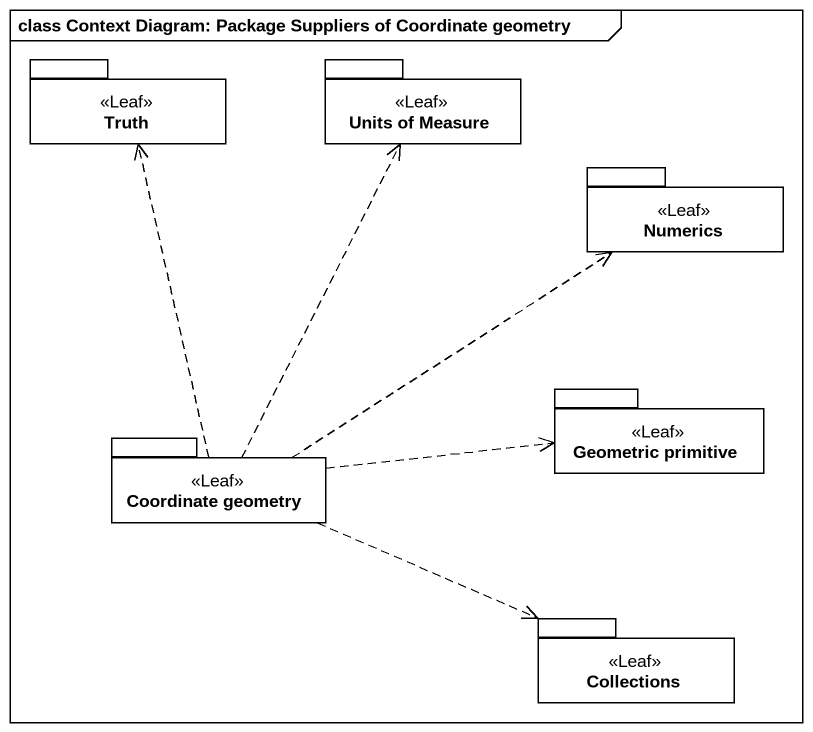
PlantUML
@startuml
mainframe class Context Diagram: Package Suppliers of Coordinate geometry
package Truth <<Leaf>> {
}
package "Units of Measure" as Units_of_Measure <<Leaf>> {
}
package Numerics <<Leaf>> {
}
package "Geometric primitive" as Geometric_primitive <<Leaf>> {
}
package "Coordinate geometry" as Coordinate_geometry <<Leaf>> {
}
package "Collections" as Collections_ <<Leaf>> {
}
Coordinate_geometry .up.> Truth
Coordinate_geometry .up.> Units_of_Measure
Coordinate_geometry .right.> Numerics
Coordinate_geometry .right.> Geometric_primitive
Coordinate_geometry .right.> Collections_
@enduml
